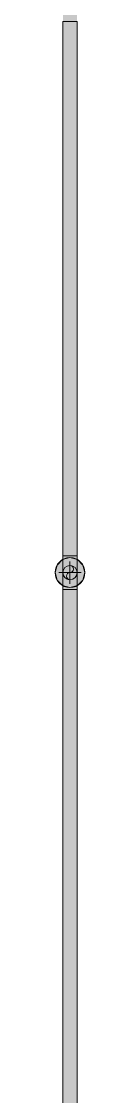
# Model space of a CAD drawing. Header units: inches. Extents: x -3385 to 41, y 7 to 1342.
# Drawn here: x -2802 to -2798, y 1017.6 to 1161.5 of the extents above; entities that cross this region are included whole.
import ezdxf

# ---------------------------------------------------------------- set-up
doc = ezdxf.new("R2010")
doc.units = ezdxf.units.IN
doc.header["$MEASUREMENT"] = 0
for name, color, linetype, lineweight in [('A-ANNO-NOTE', 131, 'Continuous', 9), ('P-PIPE', 3, 'Continuous', 9), ('P-PIPE-CNTR', 3, 'Continuous', 9)]:
    doc.layers.add(name, color=color, linetype=linetype, lineweight=lineweight)

msp = doc.modelspace()

# ---------------------------------------------------------------- hatches: boundary and pattern name
at = {"layer": 'A-ANNO-NOTE'}
h = msp.add_hatch(color=256, dxfattribs=at)
edge = h.paths.add_edge_path(flags=0)
edge.add_arc((-2800, 1087.743), 2, 0, 360)
msp.add_hatch(color=256, dxfattribs=at).paths.add_polyline_path([(-2800, 1085.743), (-2799, 1086.011), (-2798.268, 1086.743), (-2798, 1087.743), (-2798.268, 1088.743), (-2799, 1089.475), (-2800, 1089.743), (-2801, 1089.475), (-2801.732, 1088.743), (-2802, 1087.743), (-2801.732, 1086.743), (-2801, 1086.011)], flags=0)
at = {"layer": 'P-PIPE'}
h = msp.add_hatch(color=256, dxfattribs=at)
h.paths.add_polyline_path([(-2800, 1161.495), (-2800.006, 1162.793), (-2800.253, 1162.826), (-2800.477, 1162.921), (-2800.674, 1163.073), (-2800.841, 1163.309), (-2800.879, 1163.381), (-2800.933, 1163.56), (-2800.951, 1163.74), (-2800.951, 1161.499), (-2800.475, 1161.495), (-2800.246, 1161.495)], flags=0)
h.paths.add_polyline_path([(-2800.951, 1163.743), (-2800.918, 1163.991), (-2800.788, 1164.275), (-2800.655, 1164.432), (-2800.442, 1164.58), (-2800.244, 1164.661), (-2800, 1164.694), (-2800, 1165.983), (-2800.951, 1165.987), (-2800.951, 1163.909)], flags=0)
h = msp.add_hatch(color=256, dxfattribs=at)
h.paths.add_polyline_path([(-2799.049, 1163.743), (-2799.049, 1165.987), (-2799.525, 1165.983), (-2800, 1165.983), (-2799.994, 1164.693), (-2799.746, 1164.659), (-2799.523, 1164.565), (-2799.326, 1164.414), (-2799.159, 1164.176), (-2799.121, 1164.104), (-2799.067, 1163.925), (-2799.05, 1163.751)], flags=0)
h.paths.add_polyline_path([(-2800, 1161.495), (-2799.049, 1161.499), (-2799.05, 1163.734), (-2799.082, 1163.495), (-2799.213, 1163.21), (-2799.346, 1163.053), (-2799.539, 1162.913), (-2799.754, 1162.824), (-2800, 1162.792), (-2800, 1162.682)], flags=0)
h = msp.add_hatch(color=256, dxfattribs=at)
h.paths.add_polyline_path([(-2800.672, 1089.984), (-2800.672, 1089.985), (-2800.672, 1098.797)], flags=0)
h.paths.add_polyline_path([(-2800, 1089.983), (-2800, 1161.495), (-2800.95, 1161.498), (-2800.95, 1089.987), (-2800.473, 1089.983), (-2800.246, 1089.983)], flags=0)
for points in [[(-2800, 1089.983), (-2799.05, 1089.987), (-2799.05, 1161.499), (-2799.525, 1161.495), (-2800, 1161.495), (-2800, 1098.797)], [(-2800, 1086.793), (-2799.754, 1086.825), (-2799.525, 1086.92), (-2799.328, 1087.071), (-2799.177, 1087.268), (-2799.082, 1087.497), (-2799.05, 1087.743), (-2799.082, 1087.989), (-2799.177, 1088.218), (-2799.328, 1088.415), (-2799.525, 1088.566), (-2799.754, 1088.66), (-2800, 1088.693), (-2800.246, 1088.66), (-2800.475, 1088.566), (-2800.672, 1088.415), (-2800.823, 1088.218), (-2800.918, 1087.989), (-2800.95, 1087.743), (-2800.918, 1087.497), (-2800.823, 1087.268), (-2800.672, 1087.071), (-2800.475, 1086.92), (-2800.246, 1086.825)], [(-2800, 977.983), (-2799.05, 977.987), (-2799.05, 1085.499), (-2799.525, 1085.495), (-2800, 1085.495), (-2800, 988.833)]]:
    msp.add_hatch(color=256, dxfattribs=at).paths.add_polyline_path(points, flags=0)
h = msp.add_hatch(color=256, dxfattribs=at)
h.paths.add_polyline_path([(-2800, 1085.495), (-2800.006, 1086.793), (-2800.253, 1086.826), (-2800.477, 1086.921), (-2800.674, 1087.073), (-2800.841, 1087.309), (-2800.879, 1087.381), (-2800.933, 1087.56), (-2800.951, 1087.74), (-2800.951, 1085.499), (-2800.475, 1085.495), (-2800.246, 1085.495)], flags=0)
h.paths.add_polyline_path([(-2800.951, 1087.743), (-2800.918, 1087.991), (-2800.788, 1088.275), (-2800.655, 1088.432), (-2800.442, 1088.58), (-2800.244, 1088.661), (-2800, 1088.694), (-2800, 1089.983), (-2800.951, 1089.987), (-2800.951, 1087.909)], flags=0)
h = msp.add_hatch(color=256, dxfattribs=at)
h.paths.add_polyline_path([(-2799.049, 1087.743), (-2799.049, 1089.987), (-2799.525, 1089.983), (-2800, 1089.983), (-2799.994, 1088.693), (-2799.746, 1088.659), (-2799.523, 1088.565), (-2799.326, 1088.414), (-2799.159, 1088.176), (-2799.121, 1088.104), (-2799.067, 1087.925), (-2799.05, 1087.751)], flags=0)
h.paths.add_polyline_path([(-2800, 1085.495), (-2799.049, 1085.499), (-2799.05, 1087.734), (-2799.082, 1087.495), (-2799.213, 1087.21), (-2799.346, 1087.053), (-2799.539, 1086.913), (-2799.754, 1086.824), (-2800, 1086.792), (-2800, 1086.682)], flags=0)
h = msp.add_hatch(color=256, dxfattribs=at)
h.paths.add_polyline_path([(-2800, 1086.792), (-2799.751, 1086.826), (-2799.523, 1086.921), (-2799.326, 1087.073), (-2799.175, 1087.27), (-2799.081, 1087.499), (-2799.05, 1087.749), (-2799.082, 1087.991), (-2799.178, 1088.221), (-2799.329, 1088.416), (-2799.527, 1088.567), (-2799.756, 1088.661), (-2800.006, 1088.693), (-2800.248, 1088.66), (-2800.478, 1088.564), (-2800.673, 1088.414), (-2800.824, 1088.215), (-2800.919, 1087.986), (-2800.95, 1087.737), (-2800.917, 1087.494), (-2800.822, 1087.265), (-2800.67, 1087.069), (-2800.473, 1086.918), (-2800.243, 1086.824), (-2800.006, 1086.793)], flags=0)
h.paths.add_polyline_path([(-2800, 1086.793), (-2800.251, 1086.827), (-2800.475, 1086.92), (-2800.675, 1087.076), (-2800.823, 1087.268), (-2800.918, 1087.503), (-2800.95, 1087.743), (-2800.915, 1087.994), (-2800.823, 1088.218), (-2800.667, 1088.418), (-2800.475, 1088.566), (-2800.24, 1088.661), (-2800, 1088.693), (-2799.749, 1088.658), (-2799.525, 1088.566), (-2799.325, 1088.41), (-2799.177, 1088.218), (-2799.082, 1087.989), (-2799.05, 1087.74), (-2799.085, 1087.491), (-2799.177, 1087.268), (-2799.328, 1087.071), (-2799.526, 1086.92), (-2799.756, 1086.825)], flags=0)
h = msp.add_hatch(color=256, dxfattribs=at)
h.paths.add_polyline_path([(-2800.672, 977.984), (-2800.672, 977.985), (-2800.672, 988.833)], flags=0)
h.paths.add_polyline_path([(-2800, 977.983), (-2800, 1085.495), (-2800.95, 1085.498), (-2800.95, 977.987), (-2800.473, 977.983), (-2800.246, 977.983)], flags=0)

# ---------------------------------------------------------------- linework, layer by layer
at = {"layer": 'A-ANNO-NOTE'}
for p, q in [((-2801, 1089.475), (-2801.732, 1088.743)), ((-2800, 1089.743), (-2801, 1089.475)), ((-2799, 1089.475), (-2800, 1089.743)), ((-2798.268, 1088.743), (-2799, 1089.475)), ((-2801.732, 1088.743), (-2802, 1087.743)), ((-2802, 1087.743), (-2801.732, 1086.743)), ((-2798, 1087.743), (-2798.268, 1088.743)), ((-2798.268, 1086.743), (-2798, 1087.743)), ((-2801.732, 1086.743), (-2801, 1086.011)), ((-2799, 1086.011), (-2798.268, 1086.743)), ((-2801, 1086.011), (-2800, 1085.743)), ((-2800, 1085.743), (-2799, 1086.011))]:
    msp.add_line(p, q, dxfattribs=at)
msp.add_circle((-2800, 1087.743), 2, dxfattribs=at)
at = {"layer": 'P-PIPE'}
for p, q in [((-2800.95, 1161.499), (-2800.95, 1089.987)), ((-2799.05, 1089.987), (-2799.05, 1161.499)), ((-2800.951, 1089.987), (-2800.951, 1085.499)), ((-2799.049, 1085.499), (-2799.049, 1089.987)), ((-2800.95, 1085.499), (-2800.95, 977.987)), ((-2799.05, 977.987), (-2799.05, 1085.499))]:
    msp.add_line(p, q, dxfattribs=at)
for centre, radius, start, end in [((-2800, 1087.743), 0.95, 0, 180), ((-2800, 1087.743), 0.95, 180, 0), ((-2800, 1087.268), 0.475, 90, 270), ((-2800, 1088.218), 0.475, 270, 90)]:
    msp.add_arc(centre, radius, start, end, dxfattribs=at)
for centre, major_axis, start_param, end_param in [((-2800, 1161.499), (0.951, 0), 3.1415927, 4.712389), ((-2800, 1161.499), (0.95, 0), 3.6651914, 3.9260253), ((-2800, 1161.499), (0.95, 0), 3.9269908, 4.1882663), ((-2800, 1161.499), (0.95, 0), 4.1887902, 4.4503567), ((-2800, 1161.499), (0.95, 0), 4.4505896, 4.712389), ((-2800, 1161.499), (0.951, 0), 4.712389, 6.2831853), ((-2800, 1161.499), (0.95, 0), 4.712389, 4.9741884), ((-2800, 1161.499), (0.95, 0), 4.9744212, 5.2359878), ((-2800, 1161.499), (0.95, 0), 5.2365116, 5.4977871), ((-2800, 1161.499), (0.95, 0), 5.4987526, 5.7595865), ((-2800, 1089.987), (0.951, 0), 3.1415927, 3.403392), ((-2800, 1089.987), (0.951, 0), 3.4054884, 3.6651914), ((-2800, 1089.987), (0.95, 0), 3.6651914, 3.9260253), ((-2800, 1089.987), (0.951, 0), 3.6663729, 3.9269908), ((-2800, 1089.987), (0.95, 0), 3.9269908, 4.1882663), ((-2800, 1089.987), (0.951, 0), 3.9277311, 4.1887902), ((-2800, 1089.987), (0.95, 0), 4.1887902, 4.4503567), ((-2800, 1089.987), (0.951, 0), 4.1892397, 4.4505896), ((-2800, 1089.987), (0.95, 0), 4.4505896, 4.712389), ((-2800, 1089.987), (0.951, 0), 4.4508064, 4.712389), ((-2800, 1089.987), (0.95, 0), 4.712389, 4.9741884), ((-2800, 1089.987), (0.951, 0), 4.712389, 4.9739716), ((-2800, 1089.987), (0.95, 0), 4.9744212, 5.2359878), ((-2800, 1089.987), (0.951, 0), 4.9741884, 5.2355383), ((-2800, 1089.987), (0.95, 0), 5.2365116, 5.4977871), ((-2800, 1089.987), (0.951, 0), 5.2359878, 5.4970469), ((-2800, 1089.987), (0.95, 0), 5.4987526, 5.7595865), ((-2800, 1089.987), (0.951, 0), 5.4977871, 5.758405), ((-2800, 1089.987), (0.951, 0), 5.7595865, 6.0192896), ((-2800, 1089.987), (0.951, 0), 6.0213859, 6.2831853), ((-2800, 1085.499), (0.951, 0), 3.1415927, 4.712389), ((-2800, 1085.499), (0.95, 0), 3.6651914, 3.9260253), ((-2800, 1085.499), (0.95, 0), 3.9269908, 4.1882663), ((-2800, 1085.499), (0.95, 0), 4.1887902, 4.4503567), ((-2800, 1085.499), (0.95, 0), 4.4505896, 4.712389), ((-2800, 1085.499), (0.951, 0), 4.712389, 6.2831853), ((-2800, 1085.499), (0.95, 0), 4.712389, 4.9741884), ((-2800, 1085.499), (0.95, 0), 4.9744212, 5.2359878), ((-2800, 1085.499), (0.95, 0), 5.2365116, 5.4977871), ((-2800, 1085.499), (0.95, 0), 5.4987526, 5.7595865)]:
    msp.add_ellipse(centre, major_axis=major_axis, ratio=0.0041666, start_param=start_param, end_param=end_param, dxfattribs=at)
at = {"layer": 'P-PIPE-CNTR'}
for p, q in [((-2800, 1086.243), (-2800, 1089.243)), ((-2801.5, 1087.743), (-2798.5, 1087.743))]:
    msp.add_line(p, q, dxfattribs=at)

doc.saveas('drawing.dxf')
